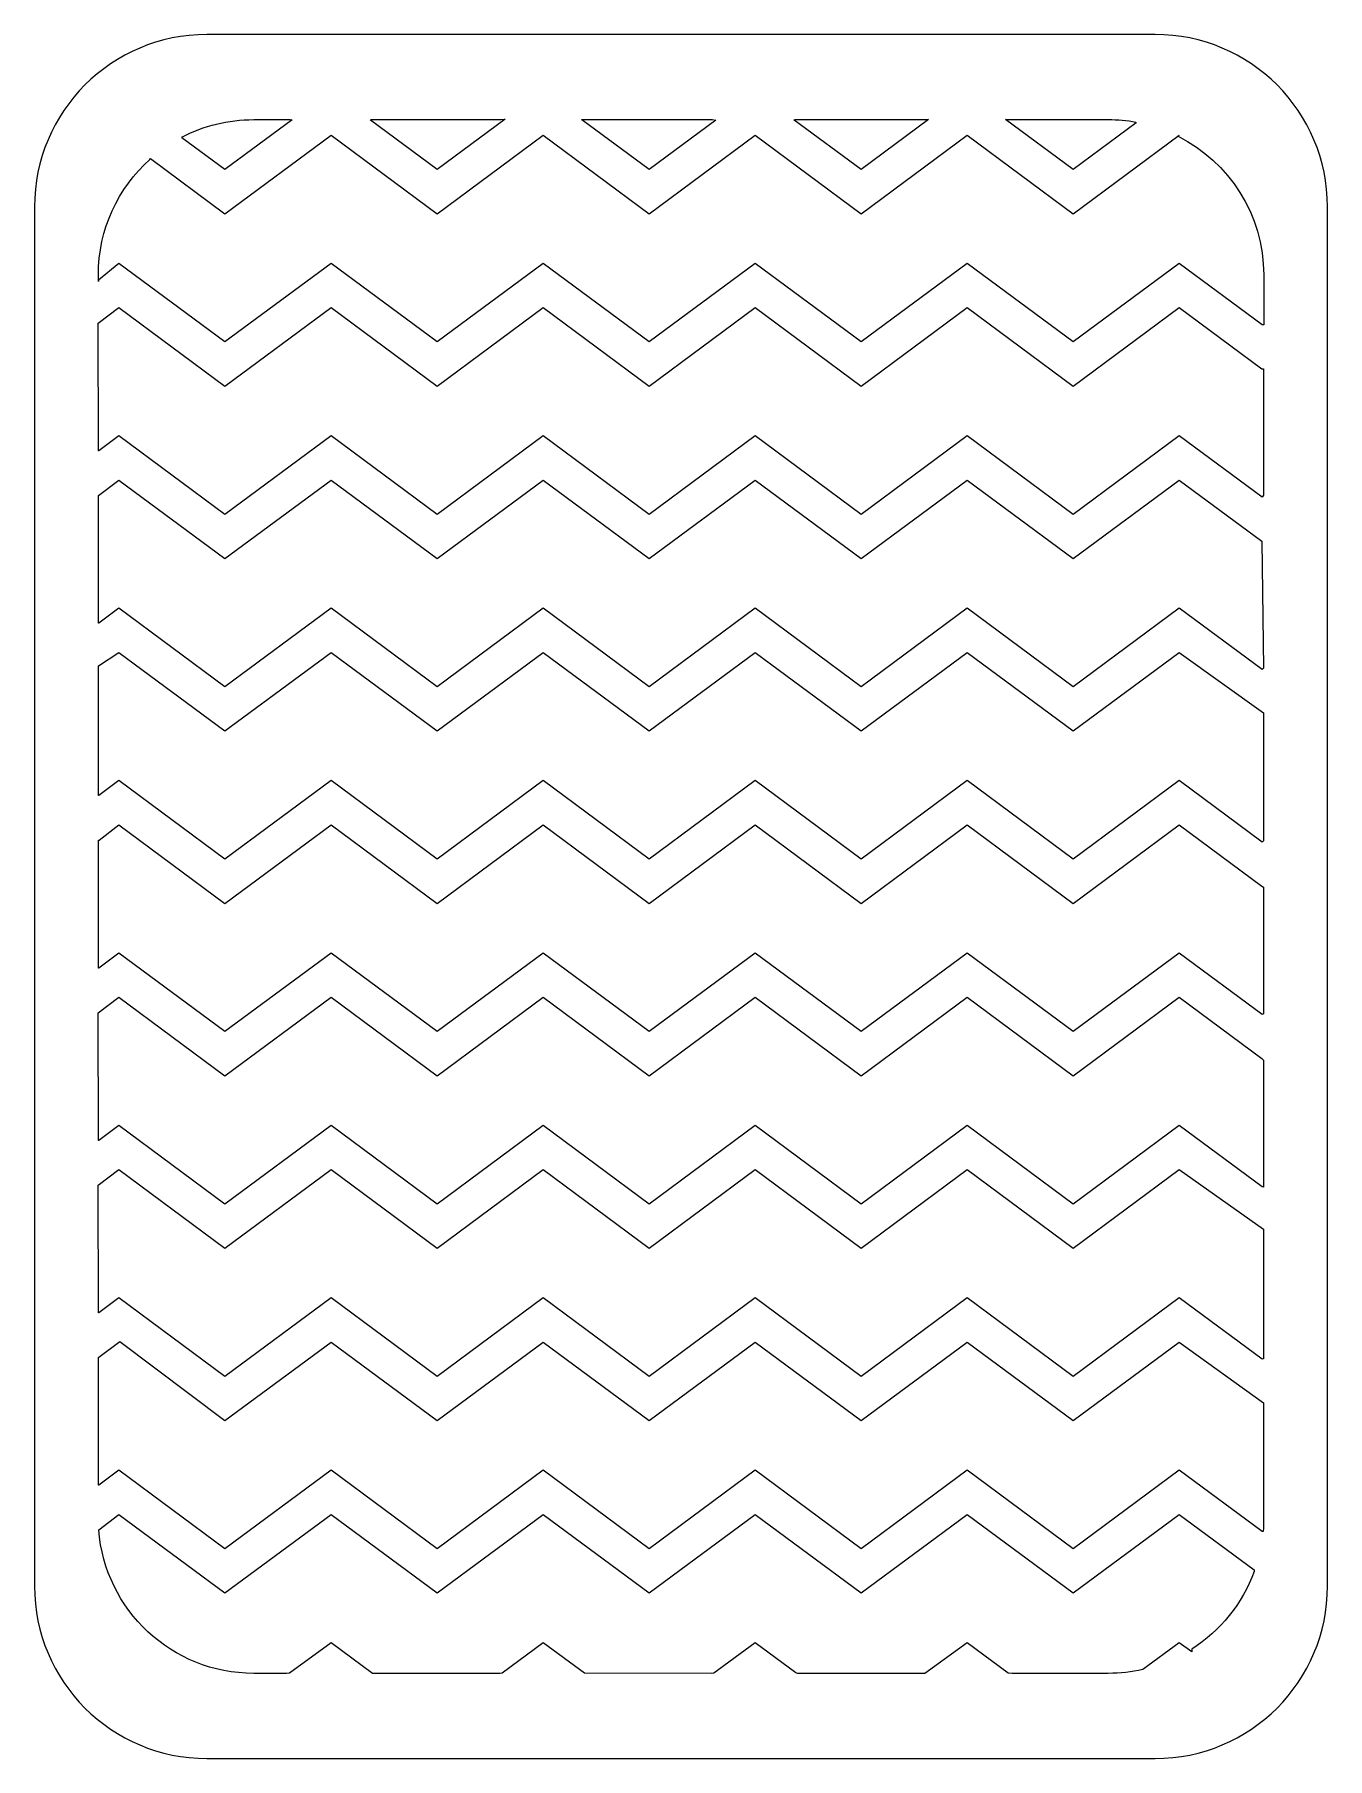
# Model space of a CAD drawing. Header units: centimetres. Extents: x -4.8 to 0.92, y -1.14 to 6.48.
import ezdxf

# ---------------------------------------------------------------- set-up
doc = ezdxf.new("R2010")
doc.units = ezdxf.units.CM
doc.header["$MEASUREMENT"] = 0
doc.layers.add('Camada 1', color=7, linetype='Continuous')

msp = doc.modelspace()

# ---------------------------------------------------------------- linework, layer by layer
at = {"layer": 'Camada 1'}
for points, knots in [([(0.91892, -0.37309), (0.91892, -0.79391), (0.57777, -1.13509), (0.15692, -1.13509), (0.15692, -1.13509), (0.15692, -1.13509), (-4.03408, -1.13509), (-4.03408, -1.13509), (-4.03408, -1.13509), (-4.45493, -1.13509), (-4.79608, -0.79391), (-4.79608, -0.37309), (-4.79608, -0.37309), (-4.79608, -0.37309), (-4.79608, 5.72294), (-4.79608, 5.72294), (-4.79608, 5.72294), (-4.79608, 6.14379), (-4.45493, 6.48494), (-4.03408, 6.48494), (-4.03408, 6.48494), (-4.03408, 6.48494), (0.15692, 6.48494), (0.15692, 6.48494), (0.15692, 6.48494), (0.57777, 6.48494), (0.91892, 6.14379), (0.91892, 5.72294), (0.91892, 5.72294), (0.91892, 5.72294), (0.91892, -0.37309), (0.91892, -0.37309)], [0, 0, 0, 0, 0.1111111, 0.1111111, 0.1111111, 0.1111111, 0.2222222, 0.2222222, 0.2222222, 0.2222222, 0.3333333, 0.3333333, 0.3333333, 0.3333333, 0.4444444, 0.4444444, 0.4444444, 0.4444444, 0.5555556, 0.5555556, 0.5555556, 0.5555556, 0.6666667, 0.6666667, 0.6666667, 0.6666667, 0.7777778, 0.7777778, 0.7777778, 0.7777778, 1, 1, 1, 1]), ([(-3.66609, 6.10862), (-3.66609, 6.10862), (-3.82712, 6.10862), (-3.82712, 6.10862), (-3.82712, 6.10862), (-3.94063, 6.10862), (-4.0477, 6.08108), (-4.142, 6.03234), (-4.142, 6.03234), (-4.142, 6.03234), (-4.14449, 6.02882), (-4.14449, 6.02882), (-4.14449, 6.02882), (-4.14449, 6.02882), (-3.95407, 5.88777), (-3.95407, 5.88777), (-3.95407, 5.88777), (-3.95407, 5.88777), (-3.65758, 6.10737), (-3.65758, 6.10737), (-3.65758, 6.10737), (-3.65758, 6.10737), (-3.66609, 6.10862), (-3.66609, 6.10862)], [0, 0, 0, 0, 0.1428571, 0.1428571, 0.1428571, 0.1428571, 0.2857143, 0.2857143, 0.2857143, 0.2857143, 0.4285714, 0.4285714, 0.4285714, 0.4285714, 0.5714286, 0.5714286, 0.5714286, 0.5714286, 0.7142857, 0.7142857, 0.7142857, 0.7142857, 1, 1, 1, 1]), ([(-2.73344, 6.10862), (-2.73344, 6.10862), (-3.30891, 6.10862), (-3.30891, 6.10862), (-3.30891, 6.10862), (-3.30891, 6.10862), (-3.31097, 6.10563), (-3.31097, 6.10563), (-3.31097, 6.10563), (-3.31097, 6.10563), (-3.01689, 5.88777), (-3.01689, 5.88777), (-3.01689, 5.88777), (-3.01689, 5.88777), (-2.71574, 6.11084), (-2.71574, 6.11084), (-2.71574, 6.11084), (-2.71574, 6.11084), (-2.73344, 6.10862), (-2.73344, 6.10862)], [0, 0, 0, 0, 0.1666667, 0.1666667, 0.1666667, 0.1666667, 0.3333333, 0.3333333, 0.3333333, 0.3333333, 0.5, 0.5, 0.5, 0.5, 0.6666667, 0.6666667, 0.6666667, 0.6666667, 1, 1, 1, 1]), ([(-1.80078, 6.10862), (-1.80078, 6.10862), (-2.37625, 6.10862), (-2.37625, 6.10862), (-2.37625, 6.10862), (-2.37625, 6.10862), (-2.37678, 6.10785), (-2.37678, 6.10785), (-2.37678, 6.10785), (-2.37678, 6.10785), (-2.07968, 5.88777), (-2.07968, 5.88777), (-2.07968, 5.88777), (-2.07968, 5.88777), (-1.78393, 6.10687), (-1.78393, 6.10687), (-1.78393, 6.10687), (-1.78393, 6.10687), (-1.80078, 6.10862), (-1.80078, 6.10862)], [0, 0, 0, 0, 0.1666667, 0.1666667, 0.1666667, 0.1666667, 0.3333333, 0.3333333, 0.3333333, 0.3333333, 0.5, 0.5, 0.5, 0.5, 0.6666667, 0.6666667, 0.6666667, 0.6666667, 1, 1, 1, 1]), ([(-0.8549, 6.10862), (-0.8549, 6.10862), (-1.43698, 6.10862), (-1.43698, 6.10862), (-1.43698, 6.10862), (-1.43698, 6.10862), (-1.43828, 6.10687), (-1.43828, 6.10687), (-1.43828, 6.10687), (-1.43828, 6.10687), (-1.1425, 5.88777), (-1.1425, 5.88777), (-1.1425, 5.88777), (-1.1425, 5.88777), (-0.84455, 6.10849), (-0.84455, 6.10849), (-0.84455, 6.10849), (-0.84455, 6.10849), (-0.8549, 6.10862), (-0.8549, 6.10862)], [0, 0, 0, 0, 0.1666667, 0.1666667, 0.1666667, 0.1666667, 0.3333333, 0.3333333, 0.3333333, 0.3333333, 0.5, 0.5, 0.5, 0.5, 0.6666667, 0.6666667, 0.6666667, 0.6666667, 1, 1, 1, 1]), ([(0.07154, 6.09791), (0.03209, 6.10497), (-0.00852, 6.10865), (-0.05004, 6.10865), (-0.05004, 6.10865), (-0.05004, 6.10865), (-0.4944, 6.10865), (-0.4944, 6.10865), (-0.4944, 6.10865), (-0.4944, 6.10865), (-0.50422, 6.10921), (-0.50422, 6.10921), (-0.50422, 6.10921), (-0.50422, 6.10921), (-0.20532, 5.88781), (-0.20532, 5.88781), (-0.20532, 5.88781), (-0.20532, 5.88781), (0.07389, 6.09463), (0.07389, 6.09463), (0.07389, 6.09463), (0.07389, 6.09463), (0.07154, 6.09791), (0.07154, 6.09791)], [0, 0, 0, 0, 0.1428571, 0.1428571, 0.1428571, 0.1428571, 0.2857143, 0.2857143, 0.2857143, 0.2857143, 0.4285714, 0.4285714, 0.4285714, 0.4285714, 0.5714286, 0.5714286, 0.5714286, 0.5714286, 0.7142857, 0.7142857, 0.7142857, 0.7142857, 1, 1, 1, 1]), ([(-4.28633, 5.93251), (-4.426, 5.80681), (-4.51385, 5.62461), (-4.51385, 5.42192), (-4.51385, 5.42192), (-4.51385, 5.42192), (-4.51385, 5.39377), (-4.51385, 5.39377), (-4.51385, 5.39377), (-4.51385, 5.39377), (-4.51303, 5.39843), (-4.51303, 5.39843), (-4.51303, 5.39843), (-4.51303, 5.39843), (-4.42267, 5.47291), (-4.42267, 5.47291), (-4.42267, 5.47291), (-4.42267, 5.47291), (-3.95407, 5.1258), (-3.95407, 5.1258), (-3.95407, 5.1258), (-3.95407, 5.1258), (-3.48547, 5.47291), (-3.48547, 5.47291), (-3.48547, 5.47291), (-3.48547, 5.47291), (-3.01689, 5.1258), (-3.01689, 5.1258), (-3.01689, 5.1258), (-3.01689, 5.1258), (-2.54829, 5.47291), (-2.54829, 5.47291), (-2.54829, 5.47291), (-2.54829, 5.47291), (-2.07969, 5.1258), (-2.07969, 5.1258), (-2.07969, 5.1258), (-2.07969, 5.1258), (-1.61111, 5.47291), (-1.61111, 5.47291), (-1.61111, 5.47291), (-1.61111, 5.47291), (-1.14251, 5.1258), (-1.14251, 5.1258), (-1.14251, 5.1258), (-1.14251, 5.1258), (-0.67393, 5.47291), (-0.67393, 5.47291), (-0.67393, 5.47291), (-0.67393, 5.47291), (-0.20533, 5.1258), (-0.20533, 5.1258), (-0.20533, 5.1258), (-0.20533, 5.1258), (0.26327, 5.47291), (0.26327, 5.47291), (0.26327, 5.47291), (0.26327, 5.47291), (0.62961, 5.20155), (0.62961, 5.20155), (0.62961, 5.20155), (0.62961, 5.20155), (0.63672, 5.20155), (0.63672, 5.20155), (0.63672, 5.20155), (0.63672, 5.20155), (0.63672, 5.42192), (0.63672, 5.42192), (0.63672, 5.42192), (0.63672, 5.68994), (0.48318, 5.92209), (0.25927, 6.03522), (0.25927, 6.03522), (0.25927, 6.03522), (0.26329, 6.03964), (0.26329, 6.03964), (0.26329, 6.03964), (0.26329, 6.03964), (-0.20531, 5.69253), (-0.20531, 5.69253), (-0.20531, 5.69253), (-0.20531, 5.69253), (-0.67391, 6.03964), (-0.67391, 6.03964), (-0.67391, 6.03964), (-0.67391, 6.03964), (-1.14249, 5.69253), (-1.14249, 5.69253), (-1.14249, 5.69253), (-1.14249, 5.69253), (-1.61109, 6.03964), (-1.61109, 6.03964), (-1.61109, 6.03964), (-1.61109, 6.03964), (-2.07967, 5.69253), (-2.07967, 5.69253), (-2.07967, 5.69253), (-2.07967, 5.69253), (-2.54827, 6.03964), (-2.54827, 6.03964), (-2.54827, 6.03964), (-2.54827, 6.03964), (-3.01687, 5.69253), (-3.01687, 5.69253), (-3.01687, 5.69253), (-3.01687, 5.69253), (-3.48545, 6.03964), (-3.48545, 6.03964), (-3.48545, 6.03964), (-3.48545, 6.03964), (-3.95405, 5.69253), (-3.95405, 5.69253), (-3.95405, 5.69253), (-3.95405, 5.69253), (-4.28332, 5.93645), (-4.28332, 5.93645), (-4.28332, 5.93645), (-4.28332, 5.93645), (-4.28633, 5.93251), (-4.28633, 5.93251)], [0, 0, 0, 0, 0.0322581, 0.0322581, 0.0322581, 0.0322581, 0.0645161, 0.0645161, 0.0645161, 0.0645161, 0.0967742, 0.0967742, 0.0967742, 0.0967742, 0.1290323, 0.1290323, 0.1290323, 0.1290323, 0.1612903, 0.1612903, 0.1612903, 0.1612903, 0.1935484, 0.1935484, 0.1935484, 0.1935484, 0.2258065, 0.2258065, 0.2258065, 0.2258065, 0.2580645, 0.2580645, 0.2580645, 0.2580645, 0.2903226, 0.2903226, 0.2903226, 0.2903226, 0.3225806, 0.3225806, 0.3225806, 0.3225806, 0.3548387, 0.3548387, 0.3548387, 0.3548387, 0.3870968, 0.3870968, 0.3870968, 0.3870968, 0.4193548, 0.4193548, 0.4193548, 0.4193548, 0.4516129, 0.4516129, 0.4516129, 0.4516129, 0.483871, 0.483871, 0.483871, 0.483871, 0.516129, 0.516129, 0.516129, 0.516129, 0.5483871, 0.5483871, 0.5483871, 0.5483871, 0.5806452, 0.5806452, 0.5806452, 0.5806452, 0.6129032, 0.6129032, 0.6129032, 0.6129032, 0.6451613, 0.6451613, 0.6451613, 0.6451613, 0.6774194, 0.6774194, 0.6774194, 0.6774194, 0.7096774, 0.7096774, 0.7096774, 0.7096774, 0.7419355, 0.7419355, 0.7419355, 0.7419355, 0.7741935, 0.7741935, 0.7741935, 0.7741935, 0.8064516, 0.8064516, 0.8064516, 0.8064516, 0.8387097, 0.8387097, 0.8387097, 0.8387097, 0.8709677, 0.8709677, 0.8709677, 0.8709677, 0.9032258, 0.9032258, 0.9032258, 0.9032258, 0.9354839, 0.9354839, 0.9354839, 0.9354839, 1, 1, 1, 1]), ([(-4.51488, 5.20933), (-4.51488, 5.20933), (-4.51385, 4.64474), (-4.51385, 4.64474), (-4.51385, 4.64474), (-4.51385, 4.64474), (-4.512, 4.64474), (-4.512, 4.64474), (-4.512, 4.64474), (-4.512, 4.64474), (-4.42268, 4.71091), (-4.42268, 4.71091), (-4.42268, 4.71091), (-4.42268, 4.71091), (-3.95408, 4.3638), (-3.95408, 4.3638), (-3.95408, 4.3638), (-3.95408, 4.3638), (-3.48548, 4.71091), (-3.48548, 4.71091), (-3.48548, 4.71091), (-3.48548, 4.71091), (-3.0169, 4.3638), (-3.0169, 4.3638), (-3.0169, 4.3638), (-3.0169, 4.3638), (-2.5483, 4.71091), (-2.5483, 4.71091), (-2.5483, 4.71091), (-2.5483, 4.71091), (-2.0797, 4.3638), (-2.0797, 4.3638), (-2.0797, 4.3638), (-2.0797, 4.3638), (-1.61112, 4.71091), (-1.61112, 4.71091), (-1.61112, 4.71091), (-1.61112, 4.71091), (-1.14252, 4.3638), (-1.14252, 4.3638), (-1.14252, 4.3638), (-1.14252, 4.3638), (-0.67394, 4.71091), (-0.67394, 4.71091), (-0.67394, 4.71091), (-0.67394, 4.71091), (-0.20534, 4.3638), (-0.20534, 4.3638), (-0.20534, 4.3638), (-0.20534, 4.3638), (0.26326, 4.71091), (0.26326, 4.71091), (0.26326, 4.71091), (0.26326, 4.71091), (0.6296, 4.43955), (0.6296, 4.43955), (0.6296, 4.43955), (0.6296, 4.43955), (0.63669, 4.44892), (0.63669, 4.44892), (0.63669, 4.44892), (0.63669, 4.44892), (0.63669, 5.00703), (0.63669, 5.00703), (0.63669, 5.00703), (0.63669, 5.00703), (0.62862, 5.00703), (0.62862, 5.00703), (0.62862, 5.00703), (0.62862, 5.00703), (0.26328, 5.27765), (0.26328, 5.27765), (0.26328, 5.27765), (0.26328, 5.27765), (-0.20532, 4.93054), (-0.20532, 4.93054), (-0.20532, 4.93054), (-0.20532, 4.93054), (-0.67392, 5.27765), (-0.67392, 5.27765), (-0.67392, 5.27765), (-0.67392, 5.27765), (-1.1425, 4.93054), (-1.1425, 4.93054), (-1.1425, 4.93054), (-1.1425, 4.93054), (-1.6111, 5.27765), (-1.6111, 5.27765), (-1.6111, 5.27765), (-1.6111, 5.27765), (-2.07968, 4.93054), (-2.07968, 4.93054), (-2.07968, 4.93054), (-2.07968, 4.93054), (-2.54828, 5.27765), (-2.54828, 5.27765), (-2.54828, 5.27765), (-2.54828, 5.27765), (-3.01688, 4.93054), (-3.01688, 4.93054), (-3.01688, 4.93054), (-3.01688, 4.93054), (-3.48546, 5.27765), (-3.48546, 5.27765), (-3.48546, 5.27765), (-3.48546, 5.27765), (-3.95406, 4.93054), (-3.95406, 4.93054), (-3.95406, 4.93054), (-3.95406, 4.93054), (-4.42266, 5.27765), (-4.42266, 5.27765), (-4.42266, 5.27765), (-4.42266, 5.27765), (-4.51488, 5.20933), (-4.51488, 5.20933), (-4.51488, 5.20933), (-4.51488, 5.20933), (-4.51488, 5.20933), (-4.51488, 5.20933)], [0, 0, 0, 0, 0.0322581, 0.0322581, 0.0322581, 0.0322581, 0.0645161, 0.0645161, 0.0645161, 0.0645161, 0.0967742, 0.0967742, 0.0967742, 0.0967742, 0.1290323, 0.1290323, 0.1290323, 0.1290323, 0.1612903, 0.1612903, 0.1612903, 0.1612903, 0.1935484, 0.1935484, 0.1935484, 0.1935484, 0.2258065, 0.2258065, 0.2258065, 0.2258065, 0.2580645, 0.2580645, 0.2580645, 0.2580645, 0.2903226, 0.2903226, 0.2903226, 0.2903226, 0.3225806, 0.3225806, 0.3225806, 0.3225806, 0.3548387, 0.3548387, 0.3548387, 0.3548387, 0.3870968, 0.3870968, 0.3870968, 0.3870968, 0.4193548, 0.4193548, 0.4193548, 0.4193548, 0.4516129, 0.4516129, 0.4516129, 0.4516129, 0.483871, 0.483871, 0.483871, 0.483871, 0.516129, 0.516129, 0.516129, 0.516129, 0.5483871, 0.5483871, 0.5483871, 0.5483871, 0.5806452, 0.5806452, 0.5806452, 0.5806452, 0.6129032, 0.6129032, 0.6129032, 0.6129032, 0.6451613, 0.6451613, 0.6451613, 0.6451613, 0.6774194, 0.6774194, 0.6774194, 0.6774194, 0.7096774, 0.7096774, 0.7096774, 0.7096774, 0.7419355, 0.7419355, 0.7419355, 0.7419355, 0.7741935, 0.7741935, 0.7741935, 0.7741935, 0.8064516, 0.8064516, 0.8064516, 0.8064516, 0.8387097, 0.8387097, 0.8387097, 0.8387097, 0.8709677, 0.8709677, 0.8709677, 0.8709677, 0.9032258, 0.9032258, 0.9032258, 0.9032258, 0.9354839, 0.9354839, 0.9354839, 0.9354839, 1, 1, 1, 1]), ([(-4.51384, 4.44735), (-4.51384, 4.44735), (-4.51384, 3.88273), (-4.51384, 3.88273), (-4.51384, 3.88273), (-4.51384, 3.88273), (-4.51199, 3.88273), (-4.51199, 3.88273), (-4.51199, 3.88273), (-4.51199, 3.88273), (-4.42267, 3.9489), (-4.42267, 3.9489), (-4.42267, 3.9489), (-4.42267, 3.9489), (-3.95407, 3.60179), (-3.95407, 3.60179), (-3.95407, 3.60179), (-3.95407, 3.60179), (-3.48547, 3.9489), (-3.48547, 3.9489), (-3.48547, 3.9489), (-3.48547, 3.9489), (-3.01689, 3.60179), (-3.01689, 3.60179), (-3.01689, 3.60179), (-3.01689, 3.60179), (-2.54829, 3.9489), (-2.54829, 3.9489), (-2.54829, 3.9489), (-2.54829, 3.9489), (-2.07969, 3.60179), (-2.07969, 3.60179), (-2.07969, 3.60179), (-2.07969, 3.60179), (-1.61111, 3.9489), (-1.61111, 3.9489), (-1.61111, 3.9489), (-1.61111, 3.9489), (-1.14251, 3.60179), (-1.14251, 3.60179), (-1.14251, 3.60179), (-1.14251, 3.60179), (-0.67393, 3.9489), (-0.67393, 3.9489), (-0.67393, 3.9489), (-0.67393, 3.9489), (-0.20533, 3.60179), (-0.20533, 3.60179), (-0.20533, 3.60179), (-0.20533, 3.60179), (0.26327, 3.9489), (0.26327, 3.9489), (0.26327, 3.9489), (0.26327, 3.9489), (0.62961, 3.67754), (0.62961, 3.67754), (0.62961, 3.67754), (0.62961, 3.67754), (0.6367, 3.68474), (0.6367, 3.68474), (0.6367, 3.68474), (0.6367, 3.68474), (0.6286, 4.24502), (0.6286, 4.24502), (0.6286, 4.24502), (0.6286, 4.24502), (0.6286, 4.24502), (0.6286, 4.24502), (0.6286, 4.24502), (0.6286, 4.24502), (0.26326, 4.51564), (0.26326, 4.51564), (0.26326, 4.51564), (0.26326, 4.51564), (-0.20534, 4.16853), (-0.20534, 4.16853), (-0.20534, 4.16853), (-0.20534, 4.16853), (-0.67394, 4.51564), (-0.67394, 4.51564), (-0.67394, 4.51564), (-0.67394, 4.51564), (-1.14252, 4.16853), (-1.14252, 4.16853), (-1.14252, 4.16853), (-1.14252, 4.16853), (-1.61112, 4.51564), (-1.61112, 4.51564), (-1.61112, 4.51564), (-1.61112, 4.51564), (-2.0797, 4.16853), (-2.0797, 4.16853), (-2.0797, 4.16853), (-2.0797, 4.16853), (-2.5483, 4.51564), (-2.5483, 4.51564), (-2.5483, 4.51564), (-2.5483, 4.51564), (-3.0169, 4.16853), (-3.0169, 4.16853), (-3.0169, 4.16853), (-3.0169, 4.16853), (-3.48548, 4.51564), (-3.48548, 4.51564), (-3.48548, 4.51564), (-3.48548, 4.51564), (-3.95408, 4.16853), (-3.95408, 4.16853), (-3.95408, 4.16853), (-3.95408, 4.16853), (-4.42268, 4.51564), (-4.42268, 4.51564), (-4.42268, 4.51564), (-4.42268, 4.51564), (-4.51384, 4.44735), (-4.51384, 4.44735), (-4.51384, 4.44735), (-4.51384, 4.44735), (-4.51384, 4.44735), (-4.51384, 4.44735)], [0, 0, 0, 0, 0.0322581, 0.0322581, 0.0322581, 0.0322581, 0.0645161, 0.0645161, 0.0645161, 0.0645161, 0.0967742, 0.0967742, 0.0967742, 0.0967742, 0.1290323, 0.1290323, 0.1290323, 0.1290323, 0.1612903, 0.1612903, 0.1612903, 0.1612903, 0.1935484, 0.1935484, 0.1935484, 0.1935484, 0.2258065, 0.2258065, 0.2258065, 0.2258065, 0.2580645, 0.2580645, 0.2580645, 0.2580645, 0.2903226, 0.2903226, 0.2903226, 0.2903226, 0.3225806, 0.3225806, 0.3225806, 0.3225806, 0.3548387, 0.3548387, 0.3548387, 0.3548387, 0.3870968, 0.3870968, 0.3870968, 0.3870968, 0.4193548, 0.4193548, 0.4193548, 0.4193548, 0.4516129, 0.4516129, 0.4516129, 0.4516129, 0.483871, 0.483871, 0.483871, 0.483871, 0.516129, 0.516129, 0.516129, 0.516129, 0.5483871, 0.5483871, 0.5483871, 0.5483871, 0.5806452, 0.5806452, 0.5806452, 0.5806452, 0.6129032, 0.6129032, 0.6129032, 0.6129032, 0.6451613, 0.6451613, 0.6451613, 0.6451613, 0.6774194, 0.6774194, 0.6774194, 0.6774194, 0.7096774, 0.7096774, 0.7096774, 0.7096774, 0.7419355, 0.7419355, 0.7419355, 0.7419355, 0.7741935, 0.7741935, 0.7741935, 0.7741935, 0.8064516, 0.8064516, 0.8064516, 0.8064516, 0.8387097, 0.8387097, 0.8387097, 0.8387097, 0.8709677, 0.8709677, 0.8709677, 0.8709677, 0.9032258, 0.9032258, 0.9032258, 0.9032258, 0.9354839, 0.9354839, 0.9354839, 0.9354839, 1, 1, 1, 1]), ([(-4.51384, 3.69469), (-4.51384, 3.69469), (-4.51384, 3.12073), (-4.51384, 3.12073), (-4.51384, 3.12073), (-4.51384, 3.12073), (-4.51199, 3.12073), (-4.51199, 3.12073), (-4.51199, 3.12073), (-4.51199, 3.12073), (-4.42267, 3.1869), (-4.42267, 3.1869), (-4.42267, 3.1869), (-4.42267, 3.1869), (-3.95407, 2.83979), (-3.95407, 2.83979), (-3.95407, 2.83979), (-3.95407, 2.83979), (-3.48547, 3.1869), (-3.48547, 3.1869), (-3.48547, 3.1869), (-3.48547, 3.1869), (-3.01689, 2.83979), (-3.01689, 2.83979), (-3.01689, 2.83979), (-3.01689, 2.83979), (-2.54829, 3.1869), (-2.54829, 3.1869), (-2.54829, 3.1869), (-2.54829, 3.1869), (-2.07969, 2.83979), (-2.07969, 2.83979), (-2.07969, 2.83979), (-2.07969, 2.83979), (-1.61111, 3.1869), (-1.61111, 3.1869), (-1.61111, 3.1869), (-1.61111, 3.1869), (-1.14251, 2.83979), (-1.14251, 2.83979), (-1.14251, 2.83979), (-1.14251, 2.83979), (-0.67393, 3.1869), (-0.67393, 3.1869), (-0.67393, 3.1869), (-0.67393, 3.1869), (-0.20533, 2.83979), (-0.20533, 2.83979), (-0.20533, 2.83979), (-0.20533, 2.83979), (0.26327, 3.1869), (0.26327, 3.1869), (0.26327, 3.1869), (0.26327, 3.1869), (0.62961, 2.91554), (0.62961, 2.91554), (0.62961, 2.91554), (0.62961, 2.91554), (0.6367, 2.92075), (0.6367, 2.92075), (0.6367, 2.92075), (0.6367, 2.92075), (0.6367, 3.4863), (0.6367, 3.4863), (0.6367, 3.4863), (0.6367, 3.4863), (0.6367, 3.4863), (0.6367, 3.4863), (0.6367, 3.4863), (0.6367, 3.4863), (0.26329, 3.75363), (0.26329, 3.75363), (0.26329, 3.75363), (0.26329, 3.75363), (-0.20531, 3.40652), (-0.20531, 3.40652), (-0.20531, 3.40652), (-0.20531, 3.40652), (-0.67391, 3.75363), (-0.67391, 3.75363), (-0.67391, 3.75363), (-0.67391, 3.75363), (-1.14249, 3.40652), (-1.14249, 3.40652), (-1.14249, 3.40652), (-1.14249, 3.40652), (-1.61109, 3.75363), (-1.61109, 3.75363), (-1.61109, 3.75363), (-1.61109, 3.75363), (-2.07967, 3.40652), (-2.07967, 3.40652), (-2.07967, 3.40652), (-2.07967, 3.40652), (-2.54827, 3.75363), (-2.54827, 3.75363), (-2.54827, 3.75363), (-2.54827, 3.75363), (-3.01687, 3.40652), (-3.01687, 3.40652), (-3.01687, 3.40652), (-3.01687, 3.40652), (-3.48545, 3.75363), (-3.48545, 3.75363), (-3.48545, 3.75363), (-3.48545, 3.75363), (-3.95405, 3.40652), (-3.95405, 3.40652), (-3.95405, 3.40652), (-3.95405, 3.40652), (-4.42265, 3.75363), (-4.42265, 3.75363), (-4.42265, 3.75363), (-4.42265, 3.75363), (-4.51384, 3.69469), (-4.51384, 3.69469), (-4.51384, 3.69469), (-4.51384, 3.69469), (-4.51384, 3.69469), (-4.51384, 3.69469)], [0, 0, 0, 0, 0.0322581, 0.0322581, 0.0322581, 0.0322581, 0.0645161, 0.0645161, 0.0645161, 0.0645161, 0.0967742, 0.0967742, 0.0967742, 0.0967742, 0.1290323, 0.1290323, 0.1290323, 0.1290323, 0.1612903, 0.1612903, 0.1612903, 0.1612903, 0.1935484, 0.1935484, 0.1935484, 0.1935484, 0.2258065, 0.2258065, 0.2258065, 0.2258065, 0.2580645, 0.2580645, 0.2580645, 0.2580645, 0.2903226, 0.2903226, 0.2903226, 0.2903226, 0.3225806, 0.3225806, 0.3225806, 0.3225806, 0.3548387, 0.3548387, 0.3548387, 0.3548387, 0.3870968, 0.3870968, 0.3870968, 0.3870968, 0.4193548, 0.4193548, 0.4193548, 0.4193548, 0.4516129, 0.4516129, 0.4516129, 0.4516129, 0.483871, 0.483871, 0.483871, 0.483871, 0.516129, 0.516129, 0.516129, 0.516129, 0.5483871, 0.5483871, 0.5483871, 0.5483871, 0.5806452, 0.5806452, 0.5806452, 0.5806452, 0.6129032, 0.6129032, 0.6129032, 0.6129032, 0.6451613, 0.6451613, 0.6451613, 0.6451613, 0.6774194, 0.6774194, 0.6774194, 0.6774194, 0.7096774, 0.7096774, 0.7096774, 0.7096774, 0.7419355, 0.7419355, 0.7419355, 0.7419355, 0.7741935, 0.7741935, 0.7741935, 0.7741935, 0.8064516, 0.8064516, 0.8064516, 0.8064516, 0.8387097, 0.8387097, 0.8387097, 0.8387097, 0.8709677, 0.8709677, 0.8709677, 0.8709677, 0.9032258, 0.9032258, 0.9032258, 0.9032258, 0.9354839, 0.9354839, 0.9354839, 0.9354839, 1, 1, 1, 1]), ([(-4.51384, 2.92333), (-4.51384, 2.92333), (-4.51384, 2.35874), (-4.51384, 2.35874), (-4.51384, 2.35874), (-4.51384, 2.35874), (-4.51199, 2.35873), (-4.51199, 2.35873), (-4.51199, 2.35873), (-4.51199, 2.35873), (-4.42267, 2.4249), (-4.42267, 2.4249), (-4.42267, 2.4249), (-4.42267, 2.4249), (-3.95407, 2.07779), (-3.95407, 2.07779), (-3.95407, 2.07779), (-3.95407, 2.07779), (-3.48547, 2.4249), (-3.48547, 2.4249), (-3.48547, 2.4249), (-3.48547, 2.4249), (-3.01689, 2.07779), (-3.01689, 2.07779), (-3.01689, 2.07779), (-3.01689, 2.07779), (-2.54829, 2.4249), (-2.54829, 2.4249), (-2.54829, 2.4249), (-2.54829, 2.4249), (-2.07969, 2.07779), (-2.07969, 2.07779), (-2.07969, 2.07779), (-2.07969, 2.07779), (-1.61111, 2.4249), (-1.61111, 2.4249), (-1.61111, 2.4249), (-1.61111, 2.4249), (-1.14251, 2.07779), (-1.14251, 2.07779), (-1.14251, 2.07779), (-1.14251, 2.07779), (-0.67393, 2.4249), (-0.67393, 2.4249), (-0.67393, 2.4249), (-0.67393, 2.4249), (-0.20533, 2.07779), (-0.20533, 2.07779), (-0.20533, 2.07779), (-0.20533, 2.07779), (0.26327, 2.4249), (0.26327, 2.4249), (0.26327, 2.4249), (0.26327, 2.4249), (0.62961, 2.15354), (0.62961, 2.15354), (0.62961, 2.15354), (0.62961, 2.15354), (0.6367, 2.15679), (0.6367, 2.15679), (0.6367, 2.15679), (0.6367, 2.15679), (0.6367, 2.71572), (0.6367, 2.71572), (0.6367, 2.71572), (0.6367, 2.71572), (0.6286, 2.72104), (0.6286, 2.72104), (0.6286, 2.72104), (0.6286, 2.72104), (0.26326, 2.99166), (0.26326, 2.99166), (0.26326, 2.99166), (0.26326, 2.99166), (-0.20534, 2.64455), (-0.20534, 2.64455), (-0.20534, 2.64455), (-0.20534, 2.64455), (-0.67394, 2.99166), (-0.67394, 2.99166), (-0.67394, 2.99166), (-0.67394, 2.99166), (-1.14252, 2.64455), (-1.14252, 2.64455), (-1.14252, 2.64455), (-1.14252, 2.64455), (-1.61112, 2.99166), (-1.61112, 2.99166), (-1.61112, 2.99166), (-1.61112, 2.99166), (-2.0797, 2.64455), (-2.0797, 2.64455), (-2.0797, 2.64455), (-2.0797, 2.64455), (-2.5483, 2.99166), (-2.5483, 2.99166), (-2.5483, 2.99166), (-2.5483, 2.99166), (-3.0169, 2.64455), (-3.0169, 2.64455), (-3.0169, 2.64455), (-3.0169, 2.64455), (-3.48548, 2.99166), (-3.48548, 2.99166), (-3.48548, 2.99166), (-3.48548, 2.99166), (-3.95408, 2.64455), (-3.95408, 2.64455), (-3.95408, 2.64455), (-3.95408, 2.64455), (-4.42268, 2.99166), (-4.42268, 2.99166), (-4.42268, 2.99166), (-4.42268, 2.99166), (-4.50957, 2.92456), (-4.50957, 2.92456), (-4.50957, 2.92456), (-4.50957, 2.92456), (-4.51384, 2.92333), (-4.51384, 2.92333)], [0, 0, 0, 0, 0.0322581, 0.0322581, 0.0322581, 0.0322581, 0.0645161, 0.0645161, 0.0645161, 0.0645161, 0.0967742, 0.0967742, 0.0967742, 0.0967742, 0.1290323, 0.1290323, 0.1290323, 0.1290323, 0.1612903, 0.1612903, 0.1612903, 0.1612903, 0.1935484, 0.1935484, 0.1935484, 0.1935484, 0.2258065, 0.2258065, 0.2258065, 0.2258065, 0.2580645, 0.2580645, 0.2580645, 0.2580645, 0.2903226, 0.2903226, 0.2903226, 0.2903226, 0.3225806, 0.3225806, 0.3225806, 0.3225806, 0.3548387, 0.3548387, 0.3548387, 0.3548387, 0.3870968, 0.3870968, 0.3870968, 0.3870968, 0.4193548, 0.4193548, 0.4193548, 0.4193548, 0.4516129, 0.4516129, 0.4516129, 0.4516129, 0.483871, 0.483871, 0.483871, 0.483871, 0.516129, 0.516129, 0.516129, 0.516129, 0.5483871, 0.5483871, 0.5483871, 0.5483871, 0.5806452, 0.5806452, 0.5806452, 0.5806452, 0.6129032, 0.6129032, 0.6129032, 0.6129032, 0.6451613, 0.6451613, 0.6451613, 0.6451613, 0.6774194, 0.6774194, 0.6774194, 0.6774194, 0.7096774, 0.7096774, 0.7096774, 0.7096774, 0.7419355, 0.7419355, 0.7419355, 0.7419355, 0.7741935, 0.7741935, 0.7741935, 0.7741935, 0.8064516, 0.8064516, 0.8064516, 0.8064516, 0.8387097, 0.8387097, 0.8387097, 0.8387097, 0.8709677, 0.8709677, 0.8709677, 0.8709677, 0.9032258, 0.9032258, 0.9032258, 0.9032258, 0.9354839, 0.9354839, 0.9354839, 0.9354839, 1, 1, 1, 1]), ([(-4.51488, 2.16135), (-4.51488, 2.16135), (-4.51385, 1.59673), (-4.51385, 1.59673), (-4.51385, 1.59673), (-4.51385, 1.59673), (-4.51199, 1.59673), (-4.51199, 1.59673), (-4.51199, 1.59673), (-4.51199, 1.59673), (-4.42267, 1.6629), (-4.42267, 1.6629), (-4.42267, 1.6629), (-4.42267, 1.6629), (-3.95407, 1.31579), (-3.95407, 1.31579), (-3.95407, 1.31579), (-3.95407, 1.31579), (-3.48547, 1.6629), (-3.48547, 1.6629), (-3.48547, 1.6629), (-3.48547, 1.6629), (-3.01689, 1.31579), (-3.01689, 1.31579), (-3.01689, 1.31579), (-3.01689, 1.31579), (-2.54829, 1.6629), (-2.54829, 1.6629), (-2.54829, 1.6629), (-2.54829, 1.6629), (-2.07969, 1.31579), (-2.07969, 1.31579), (-2.07969, 1.31579), (-2.07969, 1.31579), (-1.61111, 1.6629), (-1.61111, 1.6629), (-1.61111, 1.6629), (-1.61111, 1.6629), (-1.14251, 1.31579), (-1.14251, 1.31579), (-1.14251, 1.31579), (-1.14251, 1.31579), (-0.67393, 1.6629), (-0.67393, 1.6629), (-0.67393, 1.6629), (-0.67393, 1.6629), (-0.20533, 1.31579), (-0.20533, 1.31579), (-0.20533, 1.31579), (-0.20533, 1.31579), (0.26327, 1.6629), (0.26327, 1.6629), (0.26327, 1.6629), (0.26327, 1.6629), (0.62961, 1.39154), (0.62961, 1.39154), (0.62961, 1.39154), (0.62961, 1.39154), (0.6367, 1.38948), (0.6367, 1.38948), (0.6367, 1.38948), (0.6367, 1.38948), (0.6367, 1.95172), (0.6367, 1.95172), (0.6367, 1.95172), (0.6367, 1.95172), (0.6286, 1.95905), (0.6286, 1.95905), (0.6286, 1.95905), (0.6286, 1.95905), (0.26326, 2.22967), (0.26326, 2.22967), (0.26326, 2.22967), (0.26326, 2.22967), (-0.20534, 1.88256), (-0.20534, 1.88256), (-0.20534, 1.88256), (-0.20534, 1.88256), (-0.67394, 2.22967), (-0.67394, 2.22967), (-0.67394, 2.22967), (-0.67394, 2.22967), (-1.14252, 1.88256), (-1.14252, 1.88256), (-1.14252, 1.88256), (-1.14252, 1.88256), (-1.61112, 2.22967), (-1.61112, 2.22967), (-1.61112, 2.22967), (-1.61112, 2.22967), (-2.0797, 1.88256), (-2.0797, 1.88256), (-2.0797, 1.88256), (-2.0797, 1.88256), (-2.5483, 2.22967), (-2.5483, 2.22967), (-2.5483, 2.22967), (-2.5483, 2.22967), (-3.0169, 1.88256), (-3.0169, 1.88256), (-3.0169, 1.88256), (-3.0169, 1.88256), (-3.48548, 2.22967), (-3.48548, 2.22967), (-3.48548, 2.22967), (-3.48548, 2.22967), (-3.95408, 1.88256), (-3.95408, 1.88256), (-3.95408, 1.88256), (-3.95408, 1.88256), (-4.42268, 2.22967), (-4.42268, 2.22967), (-4.42268, 2.22967), (-4.42268, 2.22967), (-4.51488, 2.16135), (-4.51488, 2.16135), (-4.51488, 2.16135), (-4.51488, 2.16135), (-4.51488, 2.16135), (-4.51488, 2.16135)], [0, 0, 0, 0, 0.0322581, 0.0322581, 0.0322581, 0.0322581, 0.0645161, 0.0645161, 0.0645161, 0.0645161, 0.0967742, 0.0967742, 0.0967742, 0.0967742, 0.1290323, 0.1290323, 0.1290323, 0.1290323, 0.1612903, 0.1612903, 0.1612903, 0.1612903, 0.1935484, 0.1935484, 0.1935484, 0.1935484, 0.2258065, 0.2258065, 0.2258065, 0.2258065, 0.2580645, 0.2580645, 0.2580645, 0.2580645, 0.2903226, 0.2903226, 0.2903226, 0.2903226, 0.3225806, 0.3225806, 0.3225806, 0.3225806, 0.3548387, 0.3548387, 0.3548387, 0.3548387, 0.3870968, 0.3870968, 0.3870968, 0.3870968, 0.4193548, 0.4193548, 0.4193548, 0.4193548, 0.4516129, 0.4516129, 0.4516129, 0.4516129, 0.483871, 0.483871, 0.483871, 0.483871, 0.516129, 0.516129, 0.516129, 0.516129, 0.5483871, 0.5483871, 0.5483871, 0.5483871, 0.5806452, 0.5806452, 0.5806452, 0.5806452, 0.6129032, 0.6129032, 0.6129032, 0.6129032, 0.6451613, 0.6451613, 0.6451613, 0.6451613, 0.6774194, 0.6774194, 0.6774194, 0.6774194, 0.7096774, 0.7096774, 0.7096774, 0.7096774, 0.7419355, 0.7419355, 0.7419355, 0.7419355, 0.7741935, 0.7741935, 0.7741935, 0.7741935, 0.8064516, 0.8064516, 0.8064516, 0.8064516, 0.8387097, 0.8387097, 0.8387097, 0.8387097, 0.8709677, 0.8709677, 0.8709677, 0.8709677, 0.9032258, 0.9032258, 0.9032258, 0.9032258, 0.9354839, 0.9354839, 0.9354839, 0.9354839, 1, 1, 1, 1]), ([(-4.51488, 1.39935), (-4.51488, 1.39935), (-4.51385, 0.83473), (-4.51385, 0.83473), (-4.51385, 0.83473), (-4.51385, 0.83473), (-4.51199, 0.83473), (-4.51199, 0.83473), (-4.51199, 0.83473), (-4.51199, 0.83473), (-4.42267, 0.9009), (-4.42267, 0.9009), (-4.42267, 0.9009), (-4.42267, 0.9009), (-3.95407, 0.55379), (-3.95407, 0.55379), (-3.95407, 0.55379), (-3.95407, 0.55379), (-3.48547, 0.9009), (-3.48547, 0.9009), (-3.48547, 0.9009), (-3.48547, 0.9009), (-3.01689, 0.55379), (-3.01689, 0.55379), (-3.01689, 0.55379), (-3.01689, 0.55379), (-2.54829, 0.9009), (-2.54829, 0.9009), (-2.54829, 0.9009), (-2.54829, 0.9009), (-2.07969, 0.55379), (-2.07969, 0.55379), (-2.07969, 0.55379), (-2.07969, 0.55379), (-1.61111, 0.9009), (-1.61111, 0.9009), (-1.61111, 0.9009), (-1.61111, 0.9009), (-1.14251, 0.55379), (-1.14251, 0.55379), (-1.14251, 0.55379), (-1.14251, 0.55379), (-0.67393, 0.9009), (-0.67393, 0.9009), (-0.67393, 0.9009), (-0.67393, 0.9009), (-0.20533, 0.55379), (-0.20533, 0.55379), (-0.20533, 0.55379), (-0.20533, 0.55379), (0.26327, 0.9009), (0.26327, 0.9009), (0.26327, 0.9009), (0.26327, 0.9009), (0.62961, 0.62954), (0.62961, 0.62954), (0.62961, 0.62954), (0.62961, 0.62954), (0.6367, 0.63211), (0.6367, 0.63211), (0.6367, 0.63211), (0.6367, 0.63211), (0.6367, 1.20427), (0.6367, 1.20427), (0.6367, 1.20427), (0.6367, 1.20427), (0.6367, 1.20427), (0.6367, 1.20427), (0.6367, 1.20427), (0.6367, 1.20427), (0.26329, 1.46766), (0.26329, 1.46766), (0.26329, 1.46766), (0.26329, 1.46766), (-0.20531, 1.12055), (-0.20531, 1.12055), (-0.20531, 1.12055), (-0.20531, 1.12055), (-0.67391, 1.46766), (-0.67391, 1.46766), (-0.67391, 1.46766), (-0.67391, 1.46766), (-1.14249, 1.12055), (-1.14249, 1.12055), (-1.14249, 1.12055), (-1.14249, 1.12055), (-1.61109, 1.46766), (-1.61109, 1.46766), (-1.61109, 1.46766), (-1.61109, 1.46766), (-2.07967, 1.12055), (-2.07967, 1.12055), (-2.07967, 1.12055), (-2.07967, 1.12055), (-2.54827, 1.46766), (-2.54827, 1.46766), (-2.54827, 1.46766), (-2.54827, 1.46766), (-3.01687, 1.12055), (-3.01687, 1.12055), (-3.01687, 1.12055), (-3.01687, 1.12055), (-3.48545, 1.46766), (-3.48545, 1.46766), (-3.48545, 1.46766), (-3.48545, 1.46766), (-3.95405, 1.12055), (-3.95405, 1.12055), (-3.95405, 1.12055), (-3.95405, 1.12055), (-4.42265, 1.46766), (-4.42265, 1.46766), (-4.42265, 1.46766), (-4.42265, 1.46766), (-4.51488, 1.39935), (-4.51488, 1.39935), (-4.51488, 1.39935), (-4.51488, 1.39935), (-4.51488, 1.39935), (-4.51488, 1.39935)], [0, 0, 0, 0, 0.0322581, 0.0322581, 0.0322581, 0.0322581, 0.0645161, 0.0645161, 0.0645161, 0.0645161, 0.0967742, 0.0967742, 0.0967742, 0.0967742, 0.1290323, 0.1290323, 0.1290323, 0.1290323, 0.1612903, 0.1612903, 0.1612903, 0.1612903, 0.1935484, 0.1935484, 0.1935484, 0.1935484, 0.2258065, 0.2258065, 0.2258065, 0.2258065, 0.2580645, 0.2580645, 0.2580645, 0.2580645, 0.2903226, 0.2903226, 0.2903226, 0.2903226, 0.3225806, 0.3225806, 0.3225806, 0.3225806, 0.3548387, 0.3548387, 0.3548387, 0.3548387, 0.3870968, 0.3870968, 0.3870968, 0.3870968, 0.4193548, 0.4193548, 0.4193548, 0.4193548, 0.4516129, 0.4516129, 0.4516129, 0.4516129, 0.483871, 0.483871, 0.483871, 0.483871, 0.516129, 0.516129, 0.516129, 0.516129, 0.5483871, 0.5483871, 0.5483871, 0.5483871, 0.5806452, 0.5806452, 0.5806452, 0.5806452, 0.6129032, 0.6129032, 0.6129032, 0.6129032, 0.6451613, 0.6451613, 0.6451613, 0.6451613, 0.6774194, 0.6774194, 0.6774194, 0.6774194, 0.7096774, 0.7096774, 0.7096774, 0.7096774, 0.7419355, 0.7419355, 0.7419355, 0.7419355, 0.7741935, 0.7741935, 0.7741935, 0.7741935, 0.8064516, 0.8064516, 0.8064516, 0.8064516, 0.8387097, 0.8387097, 0.8387097, 0.8387097, 0.8709677, 0.8709677, 0.8709677, 0.8709677, 0.9032258, 0.9032258, 0.9032258, 0.9032258, 0.9354839, 0.9354839, 0.9354839, 0.9354839, 1, 1, 1, 1]), ([(-4.51384, 0.63735), (-4.51384, 0.63735), (-4.51384, 0.07276), (-4.51384, 0.07276), (-4.51384, 0.07276), (-4.51384, 0.07276), (-4.51199, 0.07276), (-4.51199, 0.07276), (-4.51199, 0.07276), (-4.51199, 0.07276), (-4.42267, 0.13893), (-4.42267, 0.13893), (-4.42267, 0.13893), (-4.42267, 0.13893), (-3.95407, -0.20818), (-3.95407, -0.20818), (-3.95407, -0.20818), (-3.95407, -0.20818), (-3.48547, 0.13893), (-3.48547, 0.13893), (-3.48547, 0.13893), (-3.48547, 0.13893), (-3.01689, -0.20818), (-3.01689, -0.20818), (-3.01689, -0.20818), (-3.01689, -0.20818), (-2.54829, 0.13893), (-2.54829, 0.13893), (-2.54829, 0.13893), (-2.54829, 0.13893), (-2.07969, -0.20818), (-2.07969, -0.20818), (-2.07969, -0.20818), (-2.07969, -0.20818), (-1.61111, 0.13893), (-1.61111, 0.13893), (-1.61111, 0.13893), (-1.61111, 0.13893), (-1.14251, -0.20818), (-1.14251, -0.20818), (-1.14251, -0.20818), (-1.14251, -0.20818), (-0.67393, 0.13893), (-0.67393, 0.13893), (-0.67393, 0.13893), (-0.67393, 0.13893), (-0.20533, -0.20818), (-0.20533, -0.20818), (-0.20533, -0.20818), (-0.20533, -0.20818), (0.26327, 0.13893), (0.26327, 0.13893), (0.26327, 0.13893), (0.26327, 0.13893), (0.62961, -0.13243), (0.62961, -0.13243), (0.62961, -0.13243), (0.62961, -0.13243), (0.63416, -0.13169), (0.63416, -0.13169), (0.63416, -0.13169), (0.63583, -0.11206), (0.6367, -0.09216), (0.6367, -0.07205), (0.6367, -0.07205), (0.6367, -0.07205), (0.6367, 0.43698), (0.6367, 0.43698), (0.6367, 0.43698), (0.6367, 0.43698), (0.6367, 0.43698), (0.6367, 0.43698), (0.6367, 0.43698), (0.6367, 0.43698), (0.26329, 0.70566), (0.26329, 0.70566), (0.26329, 0.70566), (0.26329, 0.70566), (-0.20531, 0.35855), (-0.20531, 0.35855), (-0.20531, 0.35855), (-0.20531, 0.35855), (-0.67391, 0.70566), (-0.67391, 0.70566), (-0.67391, 0.70566), (-0.67391, 0.70566), (-1.14249, 0.35855), (-1.14249, 0.35855), (-1.14249, 0.35855), (-1.14249, 0.35855), (-1.61109, 0.70566), (-1.61109, 0.70566), (-1.61109, 0.70566), (-1.61109, 0.70566), (-2.07967, 0.35855), (-2.07967, 0.35855), (-2.07967, 0.35855), (-2.07967, 0.35855), (-2.54827, 0.70566), (-2.54827, 0.70566), (-2.54827, 0.70566), (-2.54827, 0.70566), (-3.01687, 0.35855), (-3.01687, 0.35855), (-3.01687, 0.35855), (-3.01687, 0.35855), (-3.48545, 0.70566), (-3.48545, 0.70566), (-3.48545, 0.70566), (-3.48545, 0.70566), (-3.95405, 0.35855), (-3.95405, 0.35855), (-3.95405, 0.35855), (-3.95405, 0.35855), (-4.41919, 0.7074), (-4.41919, 0.7074), (-4.41919, 0.7074), (-4.41919, 0.7074), (-4.5114, 0.63908), (-4.5114, 0.63908), (-4.5114, 0.63908), (-4.5114, 0.63908), (-4.51384, 0.63735), (-4.51384, 0.63735)], [0, 0, 0, 0, 0.03125, 0.03125, 0.03125, 0.03125, 0.0625, 0.0625, 0.0625, 0.0625, 0.09375, 0.09375, 0.09375, 0.09375, 0.125, 0.125, 0.125, 0.125, 0.15625, 0.15625, 0.15625, 0.15625, 0.1875, 0.1875, 0.1875, 0.1875, 0.21875, 0.21875, 0.21875, 0.21875, 0.25, 0.25, 0.25, 0.25, 0.28125, 0.28125, 0.28125, 0.28125, 0.3125, 0.3125, 0.3125, 0.3125, 0.34375, 0.34375, 0.34375, 0.34375, 0.375, 0.375, 0.375, 0.375, 0.40625, 0.40625, 0.40625, 0.40625, 0.4375, 0.4375, 0.4375, 0.4375, 0.46875, 0.46875, 0.46875, 0.46875, 0.5, 0.5, 0.5, 0.5, 0.53125, 0.53125, 0.53125, 0.53125, 0.5625, 0.5625, 0.5625, 0.5625, 0.59375, 0.59375, 0.59375, 0.59375, 0.625, 0.625, 0.625, 0.625, 0.65625, 0.65625, 0.65625, 0.65625, 0.6875, 0.6875, 0.6875, 0.6875, 0.71875, 0.71875, 0.71875, 0.71875, 0.75, 0.75, 0.75, 0.75, 0.78125, 0.78125, 0.78125, 0.78125, 0.8125, 0.8125, 0.8125, 0.8125, 0.84375, 0.84375, 0.84375, 0.84375, 0.875, 0.875, 0.875, 0.875, 0.90625, 0.90625, 0.90625, 0.90625, 0.9375, 0.9375, 0.9375, 0.9375, 1, 1, 1, 1]), ([(-4.51186, -0.12443), (-4.48508, -0.47918), (-4.18875, -0.75877), (-3.82709, -0.75877), (-3.82709, -0.75877), (-3.82709, -0.75877), (-3.6826, -0.75877), (-3.6826, -0.75877), (-3.6826, -0.75877), (-3.6826, -0.75877), (-3.66821, -0.75845), (-3.66821, -0.75845), (-3.66821, -0.75845), (-3.66821, -0.75845), (-3.48544, -0.62306), (-3.48544, -0.62306), (-3.48544, -0.62306), (-3.48544, -0.62306), (-3.30224, -0.75876), (-3.30224, -0.75876), (-3.30224, -0.75876), (-3.30224, -0.75876), (-3.30226, -0.75877), (-3.30226, -0.75877), (-3.30226, -0.75877), (-3.30226, -0.75877), (-2.74002, -0.75877), (-2.74002, -0.75877), (-2.74002, -0.75877), (-2.74002, -0.75877), (-2.72925, -0.75713), (-2.72925, -0.75713), (-2.72925, -0.75713), (-2.72925, -0.75713), (-2.54825, -0.62307), (-2.54825, -0.62307), (-2.54825, -0.62307), (-2.54825, -0.62307), (-2.36574, -0.75825), (-2.36574, -0.75825), (-2.36574, -0.75825), (-2.36574, -0.75825), (-2.36574, -0.75825), (-2.36574, -0.75825), (-2.36574, -0.75825), (-2.36574, -0.75825), (-1.80406, -0.75878), (-1.80406, -0.75878), (-1.80406, -0.75878), (-1.80406, -0.75878), (-1.79334, -0.75809), (-1.79334, -0.75809), (-1.79334, -0.75809), (-1.79334, -0.75809), (-1.61107, -0.62307), (-1.61107, -0.62307), (-1.61107, -0.62307), (-1.61107, -0.62307), (-1.43131, -0.75621), (-1.43131, -0.75621), (-1.43131, -0.75621), (-1.43131, -0.75621), (-1.42372, -0.75878), (-1.42372, -0.75878), (-1.42372, -0.75878), (-1.42372, -0.75878), (-0.86148, -0.75877), (-0.86148, -0.75877), (-0.86148, -0.75877), (-0.86148, -0.75877), (-0.86148, -0.75877), (-0.86148, -0.75877), (-0.86148, -0.75877), (-0.86148, -0.75877), (-0.67389, -0.62307), (-0.67389, -0.62307), (-0.67389, -0.62307), (-0.67389, -0.62307), (-0.49186, -0.7579), (-0.49186, -0.7579), (-0.49186, -0.7579), (-0.49186, -0.7579), (-0.47453, -0.75877), (-0.47453, -0.75877), (-0.47453, -0.75877), (-0.47453, -0.75877), (-0.05001, -0.75877), (-0.05001, -0.75877), (-0.05001, -0.75877), (0.00225, -0.75877), (0.0531, -0.75292), (0.10199, -0.74189), (0.10199, -0.74189), (0.10199, -0.74189), (0.10228, -0.74234), (0.10228, -0.74234), (0.10228, -0.74234), (0.10228, -0.74234), (0.26331, -0.62307), (0.26331, -0.62307), (0.26331, -0.62307), (0.26331, -0.62307), (0.31856, -0.664), (0.31856, -0.664), (0.31856, -0.664), (0.31856, -0.664), (0.31927, -0.65117), (0.31927, -0.65117), (0.31927, -0.65117), (0.44495, -0.57087), (0.54274, -0.4508), (0.59491, -0.30869), (0.59491, -0.30869), (0.59491, -0.30869), (0.59404, -0.30131), (0.59404, -0.30131), (0.59404, -0.30131), (0.59404, -0.30131), (0.26331, -0.05636), (0.26331, -0.05636), (0.26331, -0.05636), (0.26331, -0.05636), (-0.20529, -0.40347), (-0.20529, -0.40347), (-0.20529, -0.40347), (-0.20529, -0.40347), (-0.67389, -0.05636), (-0.67389, -0.05636), (-0.67389, -0.05636), (-0.67389, -0.05636), (-1.14247, -0.40347), (-1.14247, -0.40347), (-1.14247, -0.40347), (-1.14247, -0.40347), (-1.61107, -0.05636), (-1.61107, -0.05636), (-1.61107, -0.05636), (-1.61107, -0.05636), (-2.07965, -0.40347), (-2.07965, -0.40347), (-2.07965, -0.40347), (-2.07965, -0.40347), (-2.54825, -0.05636), (-2.54825, -0.05636), (-2.54825, -0.05636), (-2.54825, -0.05636), (-3.01685, -0.40347), (-3.01685, -0.40347), (-3.01685, -0.40347), (-3.01685, -0.40347), (-3.48543, -0.05636), (-3.48543, -0.05636), (-3.48543, -0.05636), (-3.48543, -0.05636), (-3.95403, -0.40347), (-3.95403, -0.40347), (-3.95403, -0.40347), (-3.95403, -0.40347), (-4.42263, -0.05636), (-4.42263, -0.05636), (-4.42263, -0.05636), (-4.42263, -0.05636), (-4.51186, -0.12443), (-4.51186, -0.12443), (-4.51186, -0.12443), (-4.51186, -0.12443), (-4.51186, -0.12443), (-4.51186, -0.12443)], [0, 0, 0, 0, 0.0232558, 0.0232558, 0.0232558, 0.0232558, 0.0465116, 0.0465116, 0.0465116, 0.0465116, 0.0697674, 0.0697674, 0.0697674, 0.0697674, 0.0930233, 0.0930233, 0.0930233, 0.0930233, 0.1162791, 0.1162791, 0.1162791, 0.1162791, 0.1395349, 0.1395349, 0.1395349, 0.1395349, 0.1627907, 0.1627907, 0.1627907, 0.1627907, 0.1860465, 0.1860465, 0.1860465, 0.1860465, 0.2093023, 0.2093023, 0.2093023, 0.2093023, 0.2325581, 0.2325581, 0.2325581, 0.2325581, 0.255814, 0.255814, 0.255814, 0.255814, 0.2790698, 0.2790698, 0.2790698, 0.2790698, 0.3023256, 0.3023256, 0.3023256, 0.3023256, 0.3255814, 0.3255814, 0.3255814, 0.3255814, 0.3488372, 0.3488372, 0.3488372, 0.3488372, 0.372093, 0.372093, 0.372093, 0.372093, 0.3953488, 0.3953488, 0.3953488, 0.3953488, 0.4186047, 0.4186047, 0.4186047, 0.4186047, 0.4418605, 0.4418605, 0.4418605, 0.4418605, 0.4651163, 0.4651163, 0.4651163, 0.4651163, 0.4883721, 0.4883721, 0.4883721, 0.4883721, 0.5116279, 0.5116279, 0.5116279, 0.5116279, 0.5348837, 0.5348837, 0.5348837, 0.5348837, 0.5581395, 0.5581395, 0.5581395, 0.5581395, 0.5813953, 0.5813953, 0.5813953, 0.5813953, 0.6046512, 0.6046512, 0.6046512, 0.6046512, 0.627907, 0.627907, 0.627907, 0.627907, 0.6511628, 0.6511628, 0.6511628, 0.6511628, 0.6744186, 0.6744186, 0.6744186, 0.6744186, 0.6976744, 0.6976744, 0.6976744, 0.6976744, 0.7209302, 0.7209302, 0.7209302, 0.7209302, 0.744186, 0.744186, 0.744186, 0.744186, 0.7674419, 0.7674419, 0.7674419, 0.7674419, 0.7906977, 0.7906977, 0.7906977, 0.7906977, 0.8139535, 0.8139535, 0.8139535, 0.8139535, 0.8372093, 0.8372093, 0.8372093, 0.8372093, 0.8604651, 0.8604651, 0.8604651, 0.8604651, 0.8837209, 0.8837209, 0.8837209, 0.8837209, 0.9069767, 0.9069767, 0.9069767, 0.9069767, 0.9302326, 0.9302326, 0.9302326, 0.9302326, 0.9534884, 0.9534884, 0.9534884, 0.9534884, 1, 1, 1, 1])]:
    msp.add_open_spline(points, degree=3, knots=knots, dxfattribs=at)

doc.saveas('drawing.dxf')
